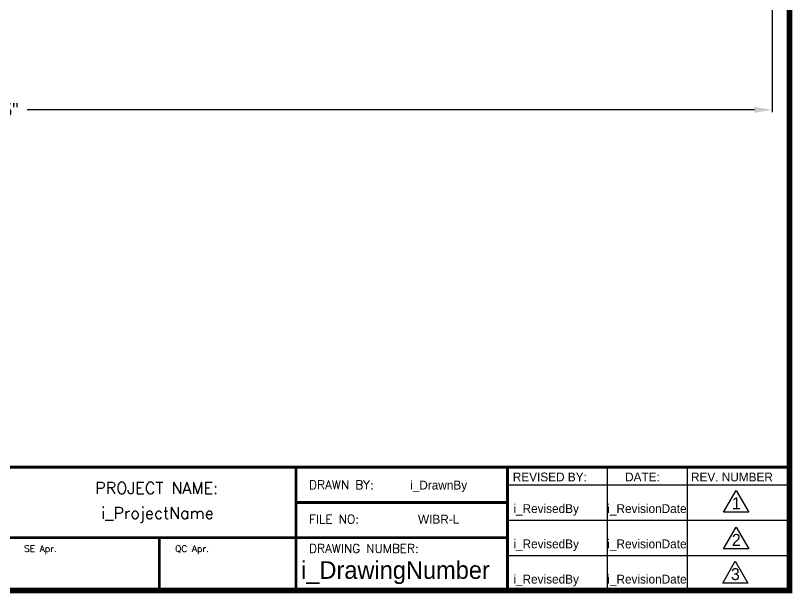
# Model space of a CAD drawing. Extents: x 6 to 271, y -23 to 146.
# Drawn here: x 179.2 to 267.3, y -18.6 to 47 of the extents above; entities that cross this region are included whole.
import ezdxf
from ezdxf.enums import TextEntityAlignment as Align

# ---------------------------------------------------------------- set-up
doc = ezdxf.new("R2010")
doc.units = 0
doc.header["$MEASUREMENT"] = 0
doc.layers.get('0').update_dxf_attribs({"linetype": 'CONTINUOUS'})
doc.layers.get('Defpoints').update_dxf_attribs({"linetype": 'CONTINUOUS'})
doc.styles.add('SIMPLEX', font='SIMPLEX')
doc.dimstyles.get("Standard").update_dxf_attribs({"dimtxt": 1.5, "dimasz": 2, "dimexe": 0.25, "dimexo": 0.5, "dimgap": 0.75, "dimtad": 0, "dimtih": 1, "dimtoh": 1, "dimdec": 4, "dimzin": 0, "dimdsep": 46, "dimlunit": 5, "dimtxsty": 'STANDARD', "dimcen": 0.125, "dimclrd": 1, "dimclre": 1, "dimclrt": 1, "dimadec": 0, "dimazin": 0, "dimtfac": 1, "dimtdec": 4, "dimtofl": 0, "dimtmove": 0, "dimatfit": 3, "dimfxl": 1, "dimfrac": 2, "dimtolj": 1, "dimtzin": 0, "dimarcsym": 0})

# ---------------------------------------------------------------- blocks, each defined once
blk = doc.blocks.new('*D34')
at = {"color": 7, "lineweight": -2}
for p, q in [((265.011, 47.584), (265.011, 36.018)), ((90.014, 46.497), (90.014, 36.018)), ((92.014, 36.268), (174.512, 36.268)), ((263.011, 36.268), (180.512, 36.268))]:
    blk.add_line(p, q, dxfattribs=at)
at = {"color": 7}
for points in [[(92.014, 36.601), (92.014, 35.934), (90.014, 36.268)], [(263.011, 36.601), (263.011, 35.934), (265.011, 36.268)]]:
    blk.add_solid(points, dxfattribs=at)
at = {"layer": 'Defpoints', "color": 0}
for p in [(265.011, 48.084), (90.014, 46.997), (265.011, 36.268)]:
    blk.add_point(p, dxfattribs=at)
at = {"color": 7, "insert": (177.512, 36.268), "char_height": 1.5, "attachment_point": 5}
blk.add_mtext('\\A1;175"', dxfattribs=at)

msp = doc.modelspace()

# ---------------------------------------------------------------- linework, layer by layer
at = {"color": 0}
for p, q in [((155.00695, -4.24912), (235.00615, -4.24912)), ((211.00639, -4.24912), (211.00639, -12.24904)), ((235.00615, -4.24912), (235.00615, -18.24898)), ((235.00615, -4.24912), (267.00583, -4.24912)), ((235.00615, -4.24912), (235.00615, -6.2491)), ((246.29697, -4.24912), (246.29697, -10.24906)), ((255.38999, -4.24912), (255.38999, -10.24906)), ((235.00615, -6.2491), (267.00583, -6.2491)), ((211.00639, -8.24908), (235.00615, -8.24908)), ((211.00639, -12.24904), (211.00639, -8.24908)), ((246.29697, -8.24908), (246.29697, -14.24902)), ((255.38999, -8.24908), (255.38999, -14.24902)), ((235.00615, -10.24906), (267.00583, -10.24906)), ((235.00615, -12.24904), (155.00695, -12.24904)), ((195.50654, -12.24904), (195.50654, -18.24898)), ((211.00639, -12.24904), (211.00639, -18.24898)), ((246.29697, -12.24904), (246.29697, -18.24898)), ((255.38999, -12.24904), (255.38999, -18.24898)), ((235.00615, -14.24902), (267.00583, -14.24902)), ((235.00615, -18.24898), (267.00583, -18.24898))]:
    msp.add_line(p, q, dxfattribs=at)
for points, const_width in [([(11.00839, -18.24898), (267.00583, -18.24898), (267.00583, 141.74942), (11.00839, 141.74942), (11.00839, -18.24898)], 0.63999), ([(267.00583, -4.24912), (75.00775, -4.24912), (75.00775, -18.24898)], 0.32), ([(211.00639, -4.24912), (211.00639, -18.24898)], 0.32), ([(235.00615, -18.24898), (235.00615, -4.24912), (267.00583, -4.24912)], 0.32), ([(235.00615, -8.24908), (211.00639, -8.24908), (211.00639, -18.24898)], 0.32), ([(235.00615, -12.24904), (155.00695, -12.24904)], 0.32), ([(195.50654, -12.24904), (195.50654, -18.24898)], 0.32)]:
    msp.add_lwpolyline(points, dxfattribs=dict(at, const_width=const_width))
at = {"color": 0, "linetype": 'Continuous', "lineweight": 15, "flags": 128}
msp.add_lwpolyline([(265.01057, 46.83384), (265.01056, 46.83482), (265.01054, 46.83773), (265.01051, 46.84244), (265.01047, 46.84878), (265.01042, 46.85651), (265.01037, 46.86533), (265.01031, 46.87489), (265.01025, 46.88484)], dxfattribs=at)
at = {"color": 0}
for points in [[(260.94222, -6.88455), (262.36798, -9.35405), (259.51645, -9.35405)], [(260.94222, -11.03486), (262.36798, -13.50435), (259.51645, -13.50435)], [(260.83737, -14.91605), (262.26313, -17.38555), (259.4116, -17.38555)]]:
    msp.add_lwpolyline(points, close=True, dxfattribs=at)
msp.add_point((235.00615, -18.24898), dxfattribs=at)

# ---------------------------------------------------------------- texts
for s, p in [('REVISED BY:', (235.6064, -5.86122)), ('DATE:', (248.34057, -5.86122)), ('REV. NUMBER', (255.81864, -5.86122))]:
    msp.add_text(s, height=0.99999, dxfattribs=at).set_placement(p)
at = {"color": 0, "style": 'SIMPLEX'}
for s, p in [('PROJECT NAME:', (195.20741, -7.28234)), ('i_ProjectName', (195.30839, -10.12478))]:
    msp.add_text(s, height=1.3279867, dxfattribs=at).set_placement(p, align=Align.CENTER)
for s, p in [('DRAWN BY:', (212.50637, -6.7491)), ('FILE NO:', (212.50637, -10.65238)), ('DRAWING NUMBER:', (212.50637, -13.96772))]:
    msp.add_text(s, height=0.99999, dxfattribs=at).set_placement(p)
at = {"color": 0}
for s, height, p in [('i_DrawnBy', 0.99999, (227.19398, -6.78205)), ('1', 1.35154, (260.95552, -9.02329)), ('i_RevisedBy', 0.99999, (239.38829, -9.44688)), ('i_RevisionDate', 0.99999, (250.82045, -9.44688)), ('WIBR-L', 0.99999, (227.19398, -10.65101)), ('2', 1.35154, (260.95552, -13.17359)), ('i_RevisedBy', 0.99999, (239.38829, -13.44684)), ('i_RevisionDate', 0.99999, (250.82045, -13.44684)), ('i_DrawingNumber', 1.99998, (222.29665, -16.91083)), ('3', 1.35154, (260.85067, -17.05479)), ('i_RevisedBy', 0.99999, (239.38829, -17.4468)), ('i_RevisionDate', 0.99999, (250.82045, -17.4468))]:
    msp.add_text(s, height=height, dxfattribs=at).set_placement(p, align=Align.CENTER)
at = {"color": 0, "lineweight": 30, "style": 'SIMPLEX'}
for s, p in [('SE Apr.', (180.18161, -13.86548)), ('QC Apr.', (197.3109, -13.86548))]:
    msp.add_text(s, height=0.749993, dxfattribs=at).set_placement(p)

# ---------------------------------------------------------------- dimensions: what is measured, and where the dimension line sits
at = {"color": 7}
dim = msp.add_linear_dim(base=(265.01057, 36.26751), p1=(90.01394, 46.99689), p2=(265.01057, 48.08384), dimstyle='Standard', override={"dimpost": '"', "dimclrd": 7, "dimclre": 7, "dimclrt": 7}, dxfattribs=at)
dim.commit()
dim.dimension.update_dxf_attribs({"geometry": '*D34', "text_midpoint": (177.51225, 36.26751)})

doc.saveas('drawing.dxf')
